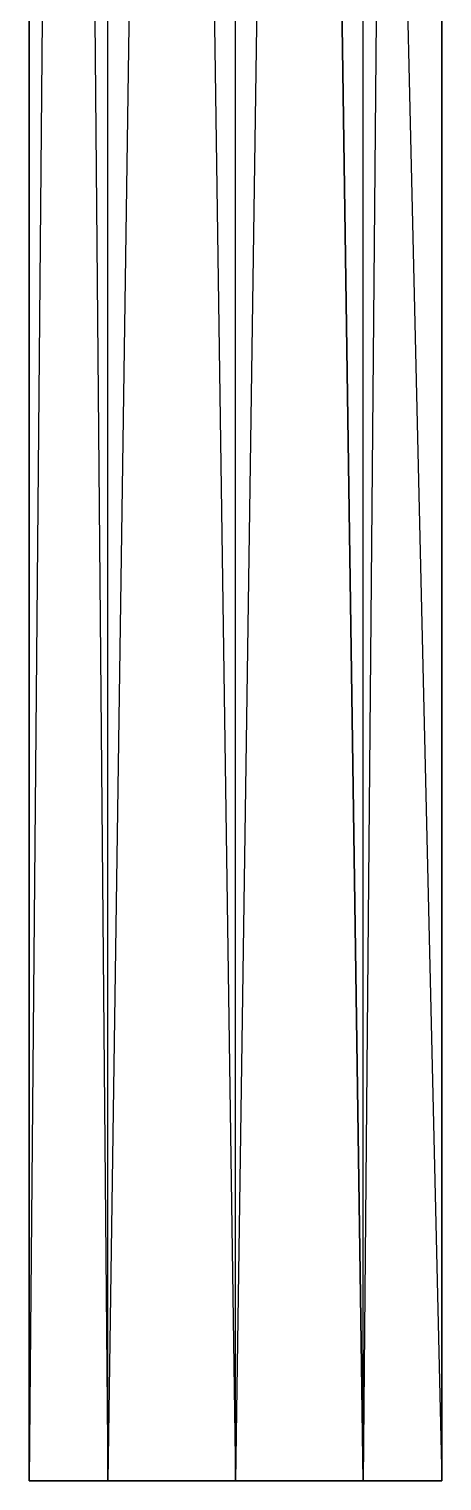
# Model space of a CAD drawing. Extents: x -14.5 to 19.3, y -2 to 15.6.
# Drawn here: x -13.398 to -13.018, y -2 to -0.663 of the extents above; entities that cross this region are included whole.
import ezdxf

# ---------------------------------------------------------------- set-up
doc = ezdxf.new("R2010")
doc.units = 0
doc.layers.add('UB3D', color=1, linetype='CONTINUOUS')

msp = doc.modelspace()

# ---------------------------------------------------------------- linework, layer by layer
at = {"layer": 'UB3D', "color": 254}
for points in [[(-13.325601, -2, 6.2578), (-13.325601, 6.15, 6.2578), (-13.398201, -2, 6.1578)], [(-13.325601, 6.15, 6.2578), (-13.398201, -2, 6.1578), (-13.398201, 6.15, 6.1578)], [(-13.398201, -2, 6.1578), (-13.398201, 6.15, 6.1578), (-13.398201, -2, 6.0342)], [(-13.398201, 6.15, 6.1578), (-13.398201, -2, 6.0342), (-13.398201, 6.15, 6.0342)], [(-13.398201, -2, 6.0342), (-13.398201, 6.15, 6.0342), (-13.325601, -2, 5.9342)], [(-13.398201, 6.15, 6.0342), (-13.325601, -2, 5.9342), (-13.325601, 6.15, 5.9342)], [(-13.208001, -2, 6.296), (-13.208001, 6.15, 6.296), (-13.325601, -2, 6.2578)], [(-13.208001, 6.15, 6.296), (-13.325601, -2, 6.2578), (-13.325601, 6.15, 6.2578)], [(-13.325601, -2, 5.9342), (-13.325601, 6.15, 5.9342), (-13.208001, -2, 5.896)], [(-13.325601, 6.15, 5.9342), (-13.208001, -2, 5.896), (-13.208001, 6.15, 5.896)], [(-13.208001, -2, 5.896), (-13.208001, 6.15, 5.896), (-13.090401, -2, 5.9342)], [(-13.208001, 6.15, 5.896), (-13.090401, -2, 5.9342), (-13.208001, 6.15, 5.9342)], [(-13.090401, -2, 5.9342), (-13.208001, 6.15, 5.9342), (-13.017801, -2, 6.0342)], [(-13.208001, 6.15, 5.9342), (-13.017801, -2, 6.0342), (-13.017801, 6.15, 6.0342)], [(-13.090401, -2, 6.2578), (-13.090401, 6.15, 6.2578), (-13.208001, -2, 6.296)], [(-13.090401, 6.15, 6.2578), (-13.208001, -2, 6.296), (-13.208001, 6.15, 6.296)], [(-13.017801, -2, 6.1578), (-13.017801, 6.15, 6.1578), (-13.090401, -2, 6.2578)], [(-13.017801, 6.15, 6.1578), (-13.090401, -2, 6.2578), (-13.090401, 6.15, 6.2578)], [(-13.017801, -2, 6.0342), (-13.017801, 6.15, 6.0342), (-13.017801, -2, 6.1578)], [(-13.017801, 6.15, 6.0342), (-13.017801, -2, 6.1578), (-13.017801, 6.15, 6.1578)], [(-13.208001, -2, 6.096), (-13.325601, -2, 6.2578), (-13.398201, -2, 6.1578)], [(-13.208001, -2, 6.096), (-13.398201, -2, 6.1578), (-13.398201, -2, 6.0342)], [(-13.208001, -2, 6.096), (-13.398201, -2, 6.0342), (-13.325601, -2, 5.9342)], [(-13.208001, -2, 6.096), (-13.208001, -2, 6.296), (-13.325601, -2, 6.2578)], [(-13.208001, -2, 6.096), (-13.325601, -2, 5.9342), (-13.208001, -2, 5.896)], [(-13.208001, -2, 6.096), (-13.208001, -2, 5.896), (-13.090401, -2, 5.9342)], [(-13.208001, -2, 6.096), (-13.090401, -2, 5.9342), (-13.017801, -2, 6.0342)], [(-13.208001, -2, 6.096), (-13.017801, -2, 6.0342), (-13.017801, -2, 6.1578)], [(-13.208001, -2, 6.096), (-13.017801, -2, 6.1578), (-13.090401, -2, 6.2578)], [(-13.208001, -2, 6.096), (-13.090401, -2, 6.2578), (-13.208001, -2, 6.296)]]:
    msp.add_3dface(points, dxfattribs=at)

doc.saveas('drawing.dxf')
